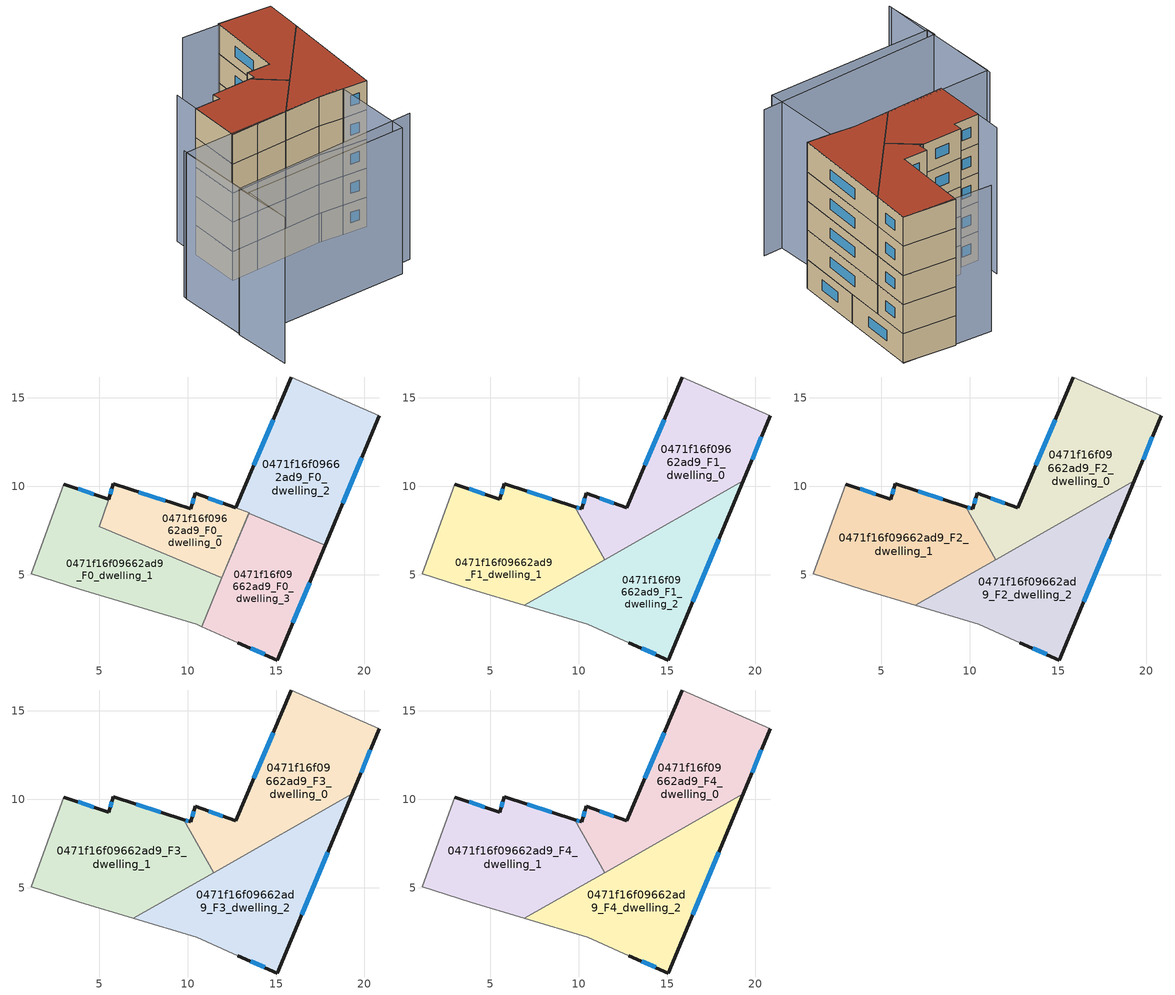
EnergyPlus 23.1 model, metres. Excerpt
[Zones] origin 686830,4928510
0471f16f09662ad9_F0_dwelling_0
 floor ground (EU_floor_Construction): 12.72,8.78 13.47,8.51 11.93,4.83 5.02,7.71 5.81,10.14 10.17,8.72 10.44,9.6 z0
 wall outside (EU_wall_Construction): 12.72,8.78 10.44,9.6 10.17,8.72 5.81,10.14 5.53,9.28 z0:3
 wall to 0471f16f09662ad9_F0_dwelling_2 (EU_wall_Construction): 11.93,4.83 13.47,8.51 12.72,8.78 z0:3
 wall to 0471f16f09662ad9_F0_dwelling_1 (EU_wall_Construction): 5.53,9.28 5.02,7.71 11.93,4.83 z0:3
 window (EU_Window_Construction): 8.75,9.19 7.22,9.68 / 10.35,9.32 10.25,9.01 / 5.72,9.86 5.62,9.56 / 11.98,9.05 11.18,9.34 z0.98:2.02
0471f16f09662ad9_F0_dwelling_1
 floor ground (EU_floor_Construction): 11.94,4.82 10.79,2.08 10.51,2.2 3.89,4.19 1.16,5.05 2.99,10.13 5.53,9.28 5.02,7.71 z0
 wall outside (EU_wall_Construction): 5.53,9.28 2.99,10.13 z0:3
 wall adiabatic (EU_wall_Construction): 2.99,10.13 1.16,5.05 3.89,4.19 10.51,2.2 10.79,2.08 z0:3
 wall to 0471f16f09662ad9_F0_dwelling_3 (EU_wall_Construction): 10.79,2.08 11.94,4.82 z0:3
 window (EU_Window_Construction): 4.7,9.56 3.81,9.86 z0.98:2.02
0471f16f09662ad9_F0_dwelling_2
 floor ground (EU_floor_Construction): 20.84,13.98 17.78,6.67 13.46,8.48 11.94,4.82 13.47,8.51 12.72,8.79 15.85,16.18 z0
 wall outside (EU_wall_Construction): 15.85,16.18 12.73,8.78 / 17.78,6.67 20.84,13.98 z0:3
 wall adiabatic (EU_wall_Construction): 20.84,13.98 15.85,16.18 z0:3
 wall to 0471f16f09662ad9_F0_dwelling_3 (EU_wall_Construction): 11.94,4.82 13.46,8.48 17.78,6.67 z0:3
 window (EU_Window_Construction): 14.83,13.78 13.74,11.19 / 18.78,9.05 19.84,11.61 z0.98:2.02
0471f16f09662ad9_F0_dwelling_3
 floor ground (EU_floor_Construction): 17.78,6.67 15.08,0.18 12.85,1.15 10.79,2.08 13.46,8.48 z0
 wall outside (EU_wall_Construction): 12.85,1.15 15.08,0.18 17.78,6.67 z0:3
 wall adiabatic (EU_wall_Construction): 10.79,2.08 12.85,1.15 z0:3
 window (EU_Window_Construction): 15.96,2.29 16.9,4.56 / 13.57,0.84 14.35,0.5 z0.98:2.02
0471f16f09662ad9_F1_dwelling_0
 floor to 0471f16f09662ad9_F0_dwelling_2 (EU_floor_Construction): 20.84,13.98 19.31,10.32 14.96,7.85 13.46,8.48 12.65,6.53 13.47,8.51 12.73,8.78 15.85,16.18 z3
 floor to 0471f16f09662ad9_F0_dwelling_0 (EU_floor_Construction): 13.47,8.51 12.64,6.53 11.48,5.87 9.78,8.85 10.17,8.72 10.44,9.6 12.72,8.78 z3
 floor to 0471f16f09662ad9_F0_dwelling_3 (EU_floor_Construction): 14.96,7.85 12.65,6.53 13.46,8.48 z3
 wall outside (EU_wall_Construction): 15.85,16.18 12.73,8.78 10.44,9.6 10.17,8.72 / 19.31,10.32 20.84,13.98 / 9.78,8.85 10.17,8.72 z3:6
 wall adiabatic (EU_wall_Construction): 20.84,13.98 15.85,16.18 z3:6
 wall to 0471f16f09662ad9_F1_dwelling_1 (EU_wall_Construction): 9.78,8.85 11.48,5.87 z3:6
 wall to 0471f16f09662ad9_F1_dwelling_2 (EU_wall_Construction): 11.48,5.87 19.31,10.32 z3:6
 window (EU_Window_Construction): 11.98,9.05 11.18,9.34 / 14.83,13.78 13.74,11.19 / 19.8,11.51 20.34,12.79 / 9.9,8.81 10.04,8.77 / 10.35,9.32 10.25,9.01 z3.98:5.02
0471f16f09662ad9_F1_dwelling_1
 floor to 0471f16f09662ad9_F0_dwelling_0 (EU_floor_Construction): 9.78,8.85 11.48,5.87 10.61,5.37 5.02,7.71 5.81,10.14 z3
 floor to 0471f16f09662ad9_F0_dwelling_1 (EU_floor_Construction): 10.61,5.37 6.93,3.28 3.89,4.19 1.16,5.05 2.99,10.13 5.53,9.28 5.02,7.71 z3
 wall outside (EU_wall_Construction): 9.78,8.85 5.81,10.14 5.53,9.28 2.99,10.13 z3:6
 wall adiabatic (EU_wall_Construction): 2.99,10.13 1.16,5.05 3.89,4.19 6.93,3.28 z3:6
 wall to 0471f16f09662ad9_F1_dwelling_2 (EU_wall_Construction): 6.93,3.28 11.48,5.86 z3:6
 window (EU_Window_Construction): 8.49,9.27 7.1,9.72 / 4.7,9.56 3.81,9.86 / 5.72,9.86 5.62,9.56 z3.98:5.02
0471f16f09662ad9_F1_dwelling_2
 floor to 0471f16f09662ad9_F0_dwelling_1 (EU_floor_Construction): 11.94,4.82 10.79,2.08 10.51,2.2 6.93,3.28 10.61,5.37 z3
 floor to 0471f16f09662ad9_F0_dwelling_3 (EU_floor_Construction): 17.78,6.67 15.08,0.18 12.85,1.15 10.79,2.08 12.65,6.53 14.96,7.85 z3
 floor to 0471f16f09662ad9_F0_dwelling_2 (EU_floor_Construction): 19.31,10.32 17.78,6.67 14.96,7.85 z3
 floor to 0471f16f09662ad9_F0_dwelling_0 (EU_floor_Construction): 12.64,6.53 11.93,4.83 10.61,5.37 z3
 wall outside (EU_wall_Construction): 12.85,1.15 15.08,0.18 19.31,10.32 z3:6
 wall adiabatic (EU_wall_Construction): 6.93,3.28 10.51,2.2 12.85,1.15 z3:6
 window (EU_Window_Construction): 16.45,3.48 17.93,7.02 / 13.57,0.84 14.35,0.5 z3.98:5.02
0471f16f09662ad9_F2_dwelling_0
 floor to 0471f16f09662ad9_F1_dwelling_0 (EU_floor_Construction): 20.84,13.98 19.31,10.32 11.48,5.87 9.78,8.85 10.17,8.72 10.44,9.6 12.73,8.78 15.85,16.18 z6
 wall outside (EU_wall_Construction): 15.85,16.18 12.73,8.78 10.44,9.6 10.17,8.72 / 19.31,10.32 20.84,13.98 / 9.78,8.85 10.17,8.72 z6:9
 wall adiabatic (EU_wall_Construction): 20.84,13.98 15.85,16.18 z6:9
 wall to 0471f16f09662ad9_F2_dwelling_1 (EU_wall_Construction): 9.78,8.85 11.48,5.87 z6:9
 wall to 0471f16f09662ad9_F2_dwelling_2 (EU_wall_Construction): 11.48,5.87 19.31,10.32 z6:9
 window (EU_Window_Construction): 11.98,9.05 11.18,9.34 / 14.83,13.78 13.74,11.19 / 19.8,11.51 20.34,12.79 / 9.9,8.81 10.04,8.77 / 10.35,9.32 10.25,9.01 z6.98:8.02
0471f16f09662ad9_F2_dwelling_1
 floor to 0471f16f09662ad9_F1_dwelling_1 (EU_floor_Construction): 9.78,8.85 11.48,5.87 6.93,3.28 3.89,4.19 1.16,5.05 2.99,10.13 5.53,9.28 5.81,10.14 z6
 wall outside (EU_wall_Construction): 9.78,8.85 5.81,10.14 5.53,9.28 2.99,10.13 z6:9
 wall adiabatic (EU_wall_Construction): 2.99,10.13 1.16,5.05 3.89,4.19 6.93,3.28 z6:9
 wall to 0471f16f09662ad9_F2_dwelling_2 (EU_wall_Construction): 6.93,3.28 11.48,5.86 z6:9
 window (EU_Window_Construction): 8.49,9.27 7.1,9.72 / 4.7,9.56 3.81,9.86 / 5.72,9.86 5.62,9.56 z6.98:8.02
0471f16f09662ad9_F2_dwelling_2
 floor to 0471f16f09662ad9_F1_dwelling_2 (EU_floor_Construction): 19.31,10.32 15.08,0.18 12.85,1.15 10.51,2.2 6.93,3.28 z6
 wall outside (EU_wall_Construction): 12.85,1.15 15.08,0.18 19.31,10.32 z6:9
 wall adiabatic (EU_wall_Construction): 6.93,3.28 10.51,2.2 12.85,1.15 z6:9
 window (EU_Window_Construction): 16.45,3.48 17.93,7.02 / 13.57,0.84 14.35,0.5 z6.98:8.02
0471f16f09662ad9_F3_dwelling_0
 floor to 0471f16f09662ad9_F2_dwelling_0 (EU_floor_Construction): 20.84,13.98 19.31,10.32 11.48,5.87 9.78,8.85 10.17,8.72 10.44,9.6 12.73,8.78 15.85,16.18 z9
 wall outside (EU_wall_Construction): 15.85,16.18 12.73,8.78 10.44,9.6 10.17,8.72 / 19.31,10.32 20.84,13.98 / 9.78,8.85 10.17,8.72 z9:12
 wall adiabatic (EU_wall_Construction): 20.84,13.98 15.85,16.18 z9:12
 wall to 0471f16f09662ad9_F3_dwelling_1 (EU_wall_Construction): 9.78,8.85 11.48,5.87 z9:12
 wall to 0471f16f09662ad9_F3_dwelling_2 (EU_wall_Construction): 11.48,5.87 19.31,10.32 z9:12
 window (EU_Window_Construction): 11.98,9.05 11.18,9.34 / 14.83,13.78 13.74,11.19 / 19.8,11.51 20.34,12.79 / 9.9,8.81 10.04,8.77 / 10.35,9.32 10.25,9.01 z9.98:11.02
0471f16f09662ad9_F3_dwelling_1
 floor to 0471f16f09662ad9_F2_dwelling_1 (EU_floor_Construction): 9.78,8.85 11.48,5.87 6.93,3.28 3.89,4.19 1.16,5.05 2.99,10.13 5.53,9.28 5.81,10.14 z9
 wall outside (EU_wall_Construction): 9.78,8.85 5.81,10.14 5.53,9.28 2.99,10.13 z9:12
 wall adiabatic (EU_wall_Construction): 2.99,10.13 1.16,5.05 3.89,4.19 6.93,3.28 z9:12
 wall to 0471f16f09662ad9_F3_dwelling_2 (EU_wall_Construction): 6.93,3.28 11.48,5.86 z9:12
 window (EU_Window_Construction): 8.49,9.27 7.1,9.72 / 4.7,9.56 3.81,9.86 / 5.72,9.86 5.62,9.56 z9.98:11.02
0471f16f09662ad9_F3_dwelling_2
 floor to 0471f16f09662ad9_F2_dwelling_2 (EU_floor_Construction): 19.31,10.32 15.08,0.18 12.85,1.15 10.51,2.2 6.93,3.28 z9
 wall outside (EU_wall_Construction): 12.85,1.15 15.08,0.18 19.31,10.32 z9:12
 wall adiabatic (EU_wall_Construction): 6.93,3.28 10.51,2.2 12.85,1.15 z9:12
 window (EU_Window_Construction): 16.45,3.48 17.93,7.02 / 13.57,0.84 14.35,0.5 z9.98:11.02
0471f16f09662ad9_F4_dwelling_0
 floor to 0471f16f09662ad9_F3_dwelling_0 (EU_floor_Construction): 20.84,13.98 19.31,10.32 11.48,5.87 9.78,8.85 10.17,8.72 10.44,9.6 12.73,8.78 15.85,16.18 z12
 wall outside (EU_wall_Construction): 15.85,16.18 12.73,8.78 10.44,9.6 10.17,8.72 / 19.31,10.32 20.84,13.98 / 9.78,8.85 10.17,8.72 z12:15
 wall adiabatic (EU_wall_Construction): 20.84,13.98 15.85,16.18 z12:15
 wall to 0471f16f09662ad9_F4_dwelling_1 (EU_wall_Construction): 9.78,8.85 11.48,5.87 z12:15
 wall to 0471f16f09662ad9_F4_dwelling_2 (EU_wall_Construction): 11.48,5.87 19.31,10.32 z12:15
 window (EU_Window_Construction): 11.98,9.05 11.18,9.34 / 14.83,13.78 13.74,11.19 / 19.8,11.51 20.34,12.79 / 9.9,8.81 10.04,8.77 / 10.35,9.32 10.25,9.01 z12.98:14.02
 roof outside (EU_roof_Construction): 19.31,10.32 20.84,13.98 15.85,16.18 12.73,8.78 10.44,9.6 10.17,8.72 9.78,8.85 11.48,5.87 z15
0471f16f09662ad9_F4_dwelling_1
 floor to 0471f16f09662ad9_F3_dwelling_1 (EU_floor_Construction): 9.78,8.85 11.48,5.87 6.93,3.28 3.89,4.19 1.16,5.05 2.99,10.13 5.53,9.28 5.81,10.14 z12
 wall outside (EU_wall_Construction): 9.78,8.85 5.81,10.14 5.53,9.28 2.99,10.13 z12:15
 wall adiabatic (EU_wall_Construction): 2.99,10.13 1.16,5.05 3.89,4.19 6.93,3.28 z12:15
 wall to 0471f16f09662ad9_F4_dwelling_2 (EU_wall_Construction): 6.93,3.28 11.48,5.86 z12:15
 window (EU_Window_Construction): 8.49,9.27 7.1,9.72 / 4.7,9.56 3.81,9.86 / 5.72,9.86 5.62,9.56 z12.98:14.02
 roof outside (EU_roof_Construction): 11.48,5.87 9.78,8.85 5.81,10.14 5.53,9.28 2.99,10.13 1.16,5.05 3.89,4.19 6.93,3.28 z15
0471f16f09662ad9_F4_dwelling_2
 floor to 0471f16f09662ad9_F3_dwelling_2 (EU_floor_Construction): 19.31,10.32 15.08,0.18 12.85,1.15 10.51,2.2 6.93,3.28 z12
 wall outside (EU_wall_Construction): 12.85,1.15 15.08,0.18 19.31,10.32 z12:15
 wall adiabatic (EU_wall_Construction): 6.93,3.28 10.51,2.2 12.85,1.15 z12:15
 window (EU_Window_Construction): 16.45,3.48 17.93,7.02 / 13.57,0.84 14.35,0.5 z12.98:14.02
 roof outside (EU_roof_Construction): 15.08,0.18 19.31,10.32 6.93,3.28 10.51,2.2 12.85,1.15 z15
shading: -7.74,-6.23 -5.99,-0.36 / -5.99,-0.36 12.65,-5.92 / -6.02,-1.33 -7.67,-6 / -3.36,7.14 -6.19,-1.26 / 3.97,12.69 1.16,5.05 / 20.84,13.98 12.21,17.55 / -3.57,6.79 12.93,1.41 / 12.93,1.41 10.29,-6.69 / 10.29,-6.69 -6.21,-1.31 / -6.21,-1.31 -3.57,6.79 z0:15
[Building]
EU S2 Campaign: North Axis=0; Terrain=City; Solar Distribution=FullExterior
[Site:Location]
Bologna: Latitude=44.5; Longitude=11.25; Time Zone=1; Elevation=37
[SizingPeriod:WeatherFileDays]
AnnualSizingPeriod: Begin Month=1; Begin Day of Month=1; End Month=12; End Day of Month=31; Day of Week for Start Day=Monday; Use Weather File Daylight Saving Period=No; Use Weather File Rain and Snow Indicators=No
[MATERIAL]
EU_InternalMass_Material: Roughness=MediumRough; Thickness=0.1; Conductivity=1; Density=1800; Specific Heat=900; Thermal Absorptance=0.9; Solar Absorptance=0.7; Visible Absorptance=0.7
[MATERIAL:NOMASS] Roughness=MediumRough; Thermal Absorptance=0.9; Solar Absorptance=0.7; Visible Absorptance=0.7
Name | Thermal Resistance
EU_wall_NoMass | 0.905828
EU_roof_NoMass | 0.37593
EU_floor_NoMass | 0.67114
[WINDOWMATERIAL:SIMPLEGLAZINGSYSTEM]
EU_Window_SimpleGlazing: UFactor=4.52486; Solar Heat Gain Coefficient=0.85; Visible Transmittance=0.85
[CONSTRUCTION]
EU_wall_Construction: EU_wall_NoMass
EU_roof_Construction: EU_roof_NoMass
EU_floor_Construction: EU_floor_NoMass
EU_InternalMass_Construction: EU_InternalMass_Material
EU_Window_Construction: EU_Window_SimpleGlazing
[ZONE] Type=1; Multiplier=1; Ceiling Height=autocalculate; Floor Area=autocalculate; Part of Total Floor Area=Yes
Name | Volume
0471f16f09662ad9_F0_dwelling_0 | 73.5754
0471f16f09662ad9_F1_dwelling_0; 0471f16f09662ad9_F2_dwelling_0; 0471f16f09662ad9_F3_dwelling_0; 0471f16f09662ad9_F4_dwelling_0 | 140.117
0471f16f09662ad9_F0_dwelling_1 | 117.687
0471f16f09662ad9_F1_dwelling_1; 0471f16f09662ad9_F2_dwelling_1; 0471f16f09662ad9_F3_dwelling_1; 0471f16f09662ad9_F4_dwelling_1 | 140.116
0471f16f09662ad9_F0_dwelling_2 | 130.866
0471f16f09662ad9_F1_dwelling_2; 0471f16f09662ad9_F2_dwelling_2; 0471f16f09662ad9_F3_dwelling_2; 0471f16f09662ad9_F4_dwelling_2 | 140.124
0471f16f09662ad9_F0_dwelling_3 | 98.2134
[INTERNALMASS] Construction=EU_InternalMass_Construction
Name | Zone or ZoneList | Surface Area
0471f16f09662ad9_F0_dwelling_0_EU_InternalMass | 0471f16f09662ad9_F0_dwelling_0 | 24.5399
0471f16f09662ad9_F0_dwelling_1_EU_InternalMass | 0471f16f09662ad9_F0_dwelling_1 | 39.2275
0471f16f09662ad9_F0_dwelling_2_EU_InternalMass | 0471f16f09662ad9_F0_dwelling_2 | 43.6154
0471f16f09662ad9_F0_dwelling_3_EU_InternalMass | 0471f16f09662ad9_F0_dwelling_3 | 32.7376
0471f16f09662ad9_F1_dwelling_0_EU_InternalMass | 0471f16f09662ad9_F1_dwelling_0 | 46.71
0471f16f09662ad9_F1_dwelling_1_EU_InternalMass | 0471f16f09662ad9_F1_dwelling_1 | 46.7053
0471f16f09662ad9_F1_dwelling_2_EU_InternalMass | 0471f16f09662ad9_F1_dwelling_2 | 46.7078
0471f16f09662ad9_F2_dwelling_0_EU_InternalMass | 0471f16f09662ad9_F2_dwelling_0 | 46.71
0471f16f09662ad9_F2_dwelling_1_EU_InternalMass | 0471f16f09662ad9_F2_dwelling_1 | 46.7053
0471f16f09662ad9_F2_dwelling_2_EU_InternalMass | 0471f16f09662ad9_F2_dwelling_2 | 46.7078
0471f16f09662ad9_F3_dwelling_0_EU_InternalMass | 0471f16f09662ad9_F3_dwelling_0 | 46.71
0471f16f09662ad9_F3_dwelling_1_EU_InternalMass | 0471f16f09662ad9_F3_dwelling_1 | 46.7053
0471f16f09662ad9_F3_dwelling_2_EU_InternalMass | 0471f16f09662ad9_F3_dwelling_2 | 46.7078
0471f16f09662ad9_F4_dwelling_0_EU_InternalMass | 0471f16f09662ad9_F4_dwelling_0 | 46.71
0471f16f09662ad9_F4_dwelling_1_EU_InternalMass | 0471f16f09662ad9_F4_dwelling_1 | 46.7053
0471f16f09662ad9_F4_dwelling_2_EU_InternalMass | 0471f16f09662ad9_F4_dwelling_2 | 46.7078
[OTHEREQUIPMENT] Fuel Type=Electricity; Design Level Calculation Method=Watts/Area; Power per Zone Floor Area=1; Fraction Latent=0; Fraction Radiant=0; Fraction Lost=0; Carbon Dioxide Generation Rate=0; EndUse Subcategory=EU_Step8_InternalGains
Name | Zone or ZoneList or Space or SpaceList | Schedule
EU_Step8_InternalGain_0471f16f09662ad9_F0_dwelling_0_f000 | 0471f16f09662ad9_F0_dwelling_0 | EU_Step8_GainSchedule_0471f16f09662ad9_F0_dwelling_0_f000
EU_Step8_InternalGain_0471f16f09662ad9_F0_dwelling_1_f000 | 0471f16f09662ad9_F0_dwelling_1 | EU_Step8_GainSchedule_0471f16f09662ad9_F0_dwelling_1_f000
EU_Step8_InternalGain_0471f16f09662ad9_F0_dwelling_2_f000 | 0471f16f09662ad9_F0_dwelling_2 | EU_Step8_GainSchedule_0471f16f09662ad9_F0_dwelling_2_f000
EU_Step8_InternalGain_0471f16f09662ad9_F0_dwelling_3_f000 | 0471f16f09662ad9_F0_dwelling_3 | EU_Step8_GainSchedule_0471f16f09662ad9_F0_dwelling_3_f000
EU_Step8_InternalGain_0471f16f09662ad9_F1_dwelling_0_f000 | 0471f16f09662ad9_F1_dwelling_0 | EU_Step8_GainSchedule_0471f16f09662ad9_F1_dwelling_0_f000
EU_Step8_InternalGain_0471f16f09662ad9_F1_dwelling_1_f000 | 0471f16f09662ad9_F1_dwelling_1 | EU_Step8_GainSchedule_0471f16f09662ad9_F1_dwelling_1_f000
EU_Step8_InternalGain_0471f16f09662ad9_F1_dwelling_2_f000 | 0471f16f09662ad9_F1_dwelling_2 | EU_Step8_GainSchedule_0471f16f09662ad9_F1_dwelling_2_f000
EU_Step8_InternalGain_0471f16f09662ad9_F2_dwelling_0_f000 | 0471f16f09662ad9_F2_dwelling_0 | EU_Step8_GainSchedule_0471f16f09662ad9_F2_dwelling_0_f000
EU_Step8_InternalGain_0471f16f09662ad9_F2_dwelling_1_f000 | 0471f16f09662ad9_F2_dwelling_1 | EU_Step8_GainSchedule_0471f16f09662ad9_F2_dwelling_1_f000
EU_Step8_InternalGain_0471f16f09662ad9_F2_dwelling_2_f000 | 0471f16f09662ad9_F2_dwelling_2 | EU_Step8_GainSchedule_0471f16f09662ad9_F2_dwelling_2_f000
EU_Step8_InternalGain_0471f16f09662ad9_F3_dwelling_0_f000 | 0471f16f09662ad9_F3_dwelling_0 | EU_Step8_GainSchedule_0471f16f09662ad9_F3_dwelling_0_f000
EU_Step8_InternalGain_0471f16f09662ad9_F3_dwelling_1_f000 | 0471f16f09662ad9_F3_dwelling_1 | EU_Step8_GainSchedule_0471f16f09662ad9_F3_dwelling_1_f000
EU_Step8_InternalGain_0471f16f09662ad9_F3_dwelling_2_f000 | 0471f16f09662ad9_F3_dwelling_2 | EU_Step8_GainSchedule_0471f16f09662ad9_F3_dwelling_2_f000
EU_Step8_InternalGain_0471f16f09662ad9_F4_dwelling_0_f000 | 0471f16f09662ad9_F4_dwelling_0 | EU_Step8_GainSchedule_0471f16f09662ad9_F4_dwelling_0_f000
EU_Step8_InternalGain_0471f16f09662ad9_F4_dwelling_1_f000 | 0471f16f09662ad9_F4_dwelling_1 | EU_Step8_GainSchedule_0471f16f09662ad9_F4_dwelling_1_f000
EU_Step8_InternalGain_0471f16f09662ad9_F4_dwelling_2_f000 | 0471f16f09662ad9_F4_dwelling_2 | EU_Step8_GainSchedule_0471f16f09662ad9_F4_dwelling_2_f000
[ZONEVENTILATION:DESIGNFLOWRATE] Schedule=EU_AlwaysOn; Design Flow Rate Calculation Method=AirChanges/Hour; Air Changes per Hour=0.73129; Ventilation Type=Natural; Fan Pressure Rise=0; Fan Total Efficiency=1; Constant Term Coefficient=1; Temperature Term Coefficient=0; Velocity Term Coefficient=0; Velocity Squared Term Coefficient=0; Minimum Indoor Temperature=-100; Maximum Indoor Temperature=100; Delta Temperature=-100; Minimum Outdoor Temperature=-100; Maximum Outdoor Temperature=100; Maximum Wind Speed=40
Name | Zone or ZoneList or Space or SpaceList
EU_ConstantAir_0471f16f09662ad9_F0_dwelling_0 | 0471f16f09662ad9_F0_dwelling_0
EU_ConstantAir_0471f16f09662ad9_F0_dwelling_1 | 0471f16f09662ad9_F0_dwelling_1
EU_ConstantAir_0471f16f09662ad9_F0_dwelling_2 | 0471f16f09662ad9_F0_dwelling_2
EU_ConstantAir_0471f16f09662ad9_F0_dwelling_3 | 0471f16f09662ad9_F0_dwelling_3
EU_ConstantAir_0471f16f09662ad9_F1_dwelling_0 | 0471f16f09662ad9_F1_dwelling_0
EU_ConstantAir_0471f16f09662ad9_F1_dwelling_1 | 0471f16f09662ad9_F1_dwelling_1
EU_ConstantAir_0471f16f09662ad9_F1_dwelling_2 | 0471f16f09662ad9_F1_dwelling_2
EU_ConstantAir_0471f16f09662ad9_F2_dwelling_0 | 0471f16f09662ad9_F2_dwelling_0
EU_ConstantAir_0471f16f09662ad9_F2_dwelling_1 | 0471f16f09662ad9_F2_dwelling_1
EU_ConstantAir_0471f16f09662ad9_F2_dwelling_2 | 0471f16f09662ad9_F2_dwelling_2
EU_ConstantAir_0471f16f09662ad9_F3_dwelling_0 | 0471f16f09662ad9_F3_dwelling_0
EU_ConstantAir_0471f16f09662ad9_F3_dwelling_1 | 0471f16f09662ad9_F3_dwelling_1
EU_ConstantAir_0471f16f09662ad9_F3_dwelling_2 | 0471f16f09662ad9_F3_dwelling_2
EU_ConstantAir_0471f16f09662ad9_F4_dwelling_0 | 0471f16f09662ad9_F4_dwelling_0
EU_ConstantAir_0471f16f09662ad9_F4_dwelling_1 | 0471f16f09662ad9_F4_dwelling_1
EU_ConstantAir_0471f16f09662ad9_F4_dwelling_2 | 0471f16f09662ad9_F4_dwelling_2
[HVACTEMPLATE:THERMOSTAT] Constant Heating Setpoint=20; Constant Cooling Setpoint=50
EU_HeatOnly_0471f16f09662ad9_F0_dwelling_0; EU_HeatOnly_0471f16f09662ad9_F0_dwelling_1; EU_HeatOnly_0471f16f09662ad9_F0_dwelling_2; EU_HeatOnly_0471f16f09662ad9_F0_dwelling_3; EU_HeatOnly_0471f16f09662ad9_F1_dwelling_0; EU_HeatOnly_0471f16f09662ad9_F1_dwelling_1; EU_HeatOnly_0471f16f09662ad9_F1_dwelling_2; EU_HeatOnly_0471f16f09662ad9_F2_dwelling_0; EU_HeatOnly_0471f16f09662ad9_F2_dwelling_1; EU_HeatOnly_0471f16f09662ad9_F2_dwelling_2; EU_HeatOnly_0471f16f09662ad9_F3_dwelling_0; EU_HeatOnly_0471f16f09662ad9_F3_dwelling_1; EU_HeatOnly_0471f16f09662ad9_F3_dwelling_2; EU_HeatOnly_0471f16f09662ad9_F4_dwelling_0; EU_HeatOnly_0471f16f09662ad9_F4_dwelling_1; EU_HeatOnly_0471f16f09662ad9_F4_dwelling_2
[HVACTEMPLATE:ZONE:IDEALLOADSAIRSYSTEM] System Availability Schedule=EU_AlwaysOn; Maximum Heating Supply Air Temperature=50; Minimum Cooling Supply Air Temperature=13; Maximum Heating Supply Air Humidity Ratio=0.0156; Minimum Cooling Supply Air Humidity Ratio=0.0077; Heating Limit=NoLimit; Cooling Limit=NoLimit; Heating Availability Schedule=EU_AlwaysOn; Cooling Availability Schedule=EU_CoolingOff; Dehumidification Control Type=ConstantSensibleHeatRatio; Cooling Sensible Heat Ratio=0.7; Dehumidification Setpoint=60; Humidification Control Type=None; Humidification Setpoint=30; Outdoor Air Method=None; Outdoor Air Flow Rate per Person=0.00944; Outdoor Air Flow Rate per Zone Floor Area=0; Outdoor Air Flow Rate per Zone=0; Demand Controlled Ventilation Type=None; Outdoor Air Economizer Type=NoEconomizer; Heat Recovery Type=None; Sensible Heat Recovery Effectiveness=0.7; Latent Heat Recovery Effectiveness=0.65
Name | Template Thermostat
0471f16f09662ad9_F0_dwelling_0 | EU_HeatOnly_0471f16f09662ad9_F0_dwelling_0
0471f16f09662ad9_F0_dwelling_1 | EU_HeatOnly_0471f16f09662ad9_F0_dwelling_1
0471f16f09662ad9_F0_dwelling_2 | EU_HeatOnly_0471f16f09662ad9_F0_dwelling_2
0471f16f09662ad9_F0_dwelling_3 | EU_HeatOnly_0471f16f09662ad9_F0_dwelling_3
0471f16f09662ad9_F1_dwelling_0 | EU_HeatOnly_0471f16f09662ad9_F1_dwelling_0
0471f16f09662ad9_F1_dwelling_1 | EU_HeatOnly_0471f16f09662ad9_F1_dwelling_1
0471f16f09662ad9_F1_dwelling_2 | EU_HeatOnly_0471f16f09662ad9_F1_dwelling_2
0471f16f09662ad9_F2_dwelling_0 | EU_HeatOnly_0471f16f09662ad9_F2_dwelling_0
0471f16f09662ad9_F2_dwelling_1 | EU_HeatOnly_0471f16f09662ad9_F2_dwelling_1
0471f16f09662ad9_F2_dwelling_2 | EU_HeatOnly_0471f16f09662ad9_F2_dwelling_2
0471f16f09662ad9_F3_dwelling_0 | EU_HeatOnly_0471f16f09662ad9_F3_dwelling_0
0471f16f09662ad9_F3_dwelling_1 | EU_HeatOnly_0471f16f09662ad9_F3_dwelling_1
0471f16f09662ad9_F3_dwelling_2 | EU_HeatOnly_0471f16f09662ad9_F3_dwelling_2
0471f16f09662ad9_F4_dwelling_0 | EU_HeatOnly_0471f16f09662ad9_F4_dwelling_0
0471f16f09662ad9_F4_dwelling_1 | EU_HeatOnly_0471f16f09662ad9_F4_dwelling_1
0471f16f09662ad9_F4_dwelling_2 | EU_HeatOnly_0471f16f09662ad9_F4_dwelling_2
[SIZING:ZONE] Zone Cooling Design Supply Air Temperature Input Method=SupplyAirTemperature; Zone Cooling Design Supply Air Temperature=13; Zone Heating Design Supply Air Temperature Input Method=SupplyAirTemperature; Zone Heating Design Supply Air Temperature=50; Zone Cooling Design Supply Air Humidity Ratio=0.008; Zone Heating Design Supply Air Humidity Ratio=0.008; Cooling Design Air Flow Method=DesignDay; Cooling Design Air Flow Rate=0; Cooling Minimum Air Flow per Zone Floor Area=0.000762; Cooling Minimum Air Flow=0; Cooling Minimum Air Flow Fraction=0.2; Heating Design Air Flow Method=DesignDay; Heating Design Air Flow Rate=0; Heating Maximum Air Flow per Zone Floor Area=0.002032; Heating Maximum Air Flow=0.141576; Heating Maximum Air Flow Fraction=0.3; Account for Dedicated Outdoor Air System=No; Dedicated Outdoor Air System Control Strategy=NeutralSupplyAir; Dedicated Outdoor Air Low Setpoint Temperature for Design=autosize; Dedicated Outdoor Air High Setpoint Temperature for Design=autosize; Zone Load Sizing Method=Sensible Load Only No Latent Load; Zone Latent Cooling Design Supply Air Humidity Ratio Input Method=HumidityRatioDifference; Zone Cooling Design Supply Air Humidity Ratio Difference=0.005; Zone Latent Heating Design Supply Air Humidity Ratio Input Method=HumidityRatioDifference; Zone Humidification Design Supply Air Humidity Ratio Difference=0.005
0471f16f09662ad9_F0_dwelling_0; 0471f16f09662ad9_F0_dwelling_1; 0471f16f09662ad9_F0_dwelling_2; 0471f16f09662ad9_F0_dwelling_3; 0471f16f09662ad9_F1_dwelling_0; 0471f16f09662ad9_F1_dwelling_1; 0471f16f09662ad9_F1_dwelling_2; 0471f16f09662ad9_F2_dwelling_0; 0471f16f09662ad9_F2_dwelling_1; 0471f16f09662ad9_F2_dwelling_2; 0471f16f09662ad9_F3_dwelling_0; 0471f16f09662ad9_F3_dwelling_1; 0471f16f09662ad9_F3_dwelling_2; 0471f16f09662ad9_F4_dwelling_0; 0471f16f09662ad9_F4_dwelling_1; 0471f16f09662ad9_F4_dwelling_2
[SCHEDULE:CONSTANT]
Name | Hourly Value
EU_AlwaysOn | 1
EU_CoolingOff | 0
[SCHEDULE:FILE] Column Number=1; Rows to Skip at Top=0; Number of Hours of Data=8760; Column Separator=Comma; Interpolate to Timestep=No; Minutes per Item=60; Adjust Schedule for Daylight Savings=Yes
Name | File
EU_Step8_GainSchedule_0471f16f09662ad9_F0_dwelling_0_f000 | ../../schedules/0471f16f09662ad9/0471f16f09662ad9_F0_dwelling_0_f000_gain.csv
EU_Step8_GainSchedule_0471f16f09662ad9_F0_dwelling_1_f000 | ../../schedules/0471f16f09662ad9/0471f16f09662ad9_F0_dwelling_1_f000_gain.csv
EU_Step8_GainSchedule_0471f16f09662ad9_F0_dwelling_2_f000 | ../../schedules/0471f16f09662ad9/0471f16f09662ad9_F0_dwelling_2_f000_gain.csv
EU_Step8_GainSchedule_0471f16f09662ad9_F0_dwelling_3_f000 | ../../schedules/0471f16f09662ad9/0471f16f09662ad9_F0_dwelling_3_f000_gain.csv
EU_Step8_GainSchedule_0471f16f09662ad9_F1_dwelling_0_f000 | ../../schedules/0471f16f09662ad9/0471f16f09662ad9_F1_dwelling_0_f000_gain.csv
EU_Step8_GainSchedule_0471f16f09662ad9_F1_dwelling_1_f000 | ../../schedules/0471f16f09662ad9/0471f16f09662ad9_F1_dwelling_1_f000_gain.csv
EU_Step8_GainSchedule_0471f16f09662ad9_F1_dwelling_2_f000 | ../../schedules/0471f16f09662ad9/0471f16f09662ad9_F1_dwelling_2_f000_gain.csv
EU_Step8_GainSchedule_0471f16f09662ad9_F2_dwelling_0_f000 | ../../schedules/0471f16f09662ad9/0471f16f09662ad9_F2_dwelling_0_f000_gain.csv
EU_Step8_GainSchedule_0471f16f09662ad9_F2_dwelling_1_f000 | ../../schedules/0471f16f09662ad9/0471f16f09662ad9_F2_dwelling_1_f000_gain.csv
EU_Step8_GainSchedule_0471f16f09662ad9_F2_dwelling_2_f000 | ../../schedules/0471f16f09662ad9/0471f16f09662ad9_F2_dwelling_2_f000_gain.csv
EU_Step8_GainSchedule_0471f16f09662ad9_F3_dwelling_0_f000 | ../../schedules/0471f16f09662ad9/0471f16f09662ad9_F3_dwelling_0_f000_gain.csv
EU_Step8_GainSchedule_0471f16f09662ad9_F3_dwelling_1_f000 | ../../schedules/0471f16f09662ad9/0471f16f09662ad9_F3_dwelling_1_f000_gain.csv
EU_Step8_GainSchedule_0471f16f09662ad9_F3_dwelling_2_f000 | ../../schedules/0471f16f09662ad9/0471f16f09662ad9_F3_dwelling_2_f000_gain.csv
EU_Step8_GainSchedule_0471f16f09662ad9_F4_dwelling_0_f000 | ../../schedules/0471f16f09662ad9/0471f16f09662ad9_F4_dwelling_0_f000_gain.csv
EU_Step8_GainSchedule_0471f16f09662ad9_F4_dwelling_1_f000 | ../../schedules/0471f16f09662ad9/0471f16f09662ad9_F4_dwelling_1_f000_gain.csv
EU_Step8_GainSchedule_0471f16f09662ad9_F4_dwelling_2_f000 | ../../schedules/0471f16f09662ad9/0471f16f09662ad9_F4_dwelling_2_f000_gain.csv
